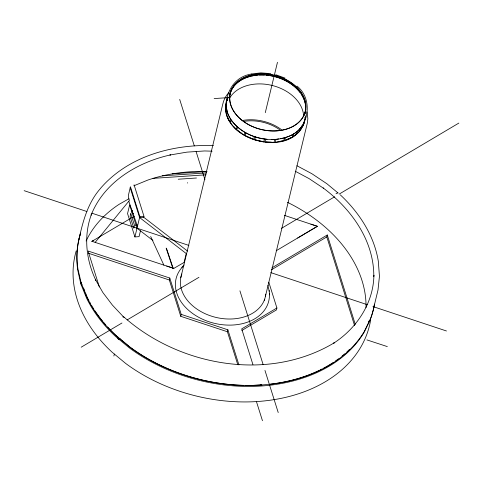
<?xml version="1.0" encoding="UTF-8"?>
<svg xmlns="http://www.w3.org/2000/svg" width="483" height="483" viewBox="0 0 483 483"><rect width="100%" height="100%" fill="white"/><g stroke="black" fill="none" stroke-linecap="round" stroke-linejoin="round"><path stroke-width="0.72" d="M251.341 74.008C234.177 76.942 226.624 91.142 225.555 107.25L226.69 101.315M304.876 119.331C297.733 152.839 245.992 146.427 230.53 123.056L231.23 120.152C245.171 139.013 274.29 145.57 294.6 133.471C310.02 123.237 311.958 97.789 296.991 86.089M305.063 117.55L305.008 118.081M305.383 118.299L305.642 115.799M369.223 320.694L369.223 321.817L364.2 332.177A151.354 109.243 13.6 0 1 129.341 347.875L115.854 336.699A151.354 109.243 13.6 0 1 86.535 298.059L81.241 284.982A1.165 0.368 83.3 0 1 80.957 284.523L77.733 270.094A151.354 109.243 13.6 0 1 80.166 234.69M226.714 102.233L226.213 104.563L226.72 108.15M227.016 100.832L227.777 97.318L226.587 101.219M304.701 119.482L303.487 125.103L304.187 122.199M305.25 117.278L304.151 122.38L303.179 123.896M78.494 241.434C82.508 222.711 87.363 203.476 100.283 188.684L100.959 187.833C128.599 156.166 172.636 144.121 213.468 145.576M130.199 187.682L139.593 217.543L186.233 253.557L184.12 262.275L184.458 262.239L173.808 268.397L91.951 241.319L134.334 216.215M131.877 212.568L132.402 210.383M140.456 230.832L139.05 236.646L134.908 236.924L139.828 216.577L130.434 186.716L128.46 195.047L128.532 197.354L129.378 200.505L95.163 242.369M187.591 251.13L143.735 217.272L143.97 216.299L134.069 184.832M113.885 356.001L114.356 354.063M237.781 364.695L227.408 331.749L180.757 316.317L169.328 279.989L169.799 278.051L88.093 251.027L99.359 287.011M173.808 268.397L166.677 266.036M180.763 277.773L222.717 104.358C223.665 99.927 225.796 95.712 228.966 92.464M227.777 97.318C224.837 105.705 224.855 115.371 230.3 122.754L231.007 119.85C228.012 115.377 226.104 110.082 226.225 104.66C223.436 114 230.077 123.316 236.32 129.595L237.02 126.691M226.612 115.25L227.312 112.34L226.919 109.55M180.757 316.317L181.228 314.379L169.799 278.051M237.551 127.126L236.851 130.036L244.265 135.306L244.972 132.402M245.793 132.843L245.092 135.747L253.623 139.509L254.324 136.604M255.374 136.937L254.674 139.841L263.772 141.917L264.473 139.013M265.282 112.666L277.465 62.289M265.638 139.158L264.938 142.062L274.036 142.364L274.736 139.46M227.408 331.749L227.879 329.811L181.228 314.379M275.896 139.382L275.195 142.292L283.732 140.807L284.433 137.903M285.465 137.613L284.759 140.517L292.203 137.335L292.903 134.425M293.706 133.972L293.006 136.876L298.862 132.155L299.569 129.245M300.088 128.719L299.388 131.624L303.246 125.598L303.952 122.694M265.469 296.127L307.423 122.718L307.846 118.534L306.965 111.851M268.844 282.344L276.91 307.985L276.445 309.923L241.862 330.444M354.594 325.633L326.81 236.918L327.281 234.98L271.917 267.836M374.253 305.534L378.002 290.035L379.445 276.33L378.316 261.255C374.15 235.372 359.189 212.544 340.316 194.86M264.37 300.432L264.726 299.194M270.522 384.22A151.354 109.243 13.6 0 0 364.436 331.211L370.479 318.732A151.354 109.243 13.6 0 0 374.518 304.115M368.873 321.769L369.223 321.817L369.35 321.02M369.374 321.527L370.25 319.698A151.354 109.243 13.6 0 0 374.403 304.368M226.889 100.609L227.312 99.733M302.406 125.103C297.981 133.018 288.894 137.426 280.164 138.639M107.673 327.057A150.636 108.723 13.6 0 0 116.494 335.92L118.317 337.436L117.852 338.354L118.178 338.885A1.087 0.622 56.8 0 0 118.776 339.277L119.85 338.686L129.921 347.042A150.636 108.723 13.6 0 0 243.927 385.368M80.878 283.666L81.651 282.984L81.138 282.7L77.968 269.128A151.354 109.243 13.6 0 1 80.607 233.029M181.831 267.347L184.132 264.998M369.459 320.839L368.837 321.273M336.017 193.755L337.418 192.916L338.16 193.079L326.87 183.721L311.903 173.735L296.948 165.754M91.951 241.319L93.515 240.383M297.613 238.041L317.373 226.292L284.433 215.382M81.192 347.199L121.951 323.006M127.132 319.933L198.948 277.314M281.541 228.302L334.604 196.81M339.132 194.124L458.85 123.08M276.216 250.737L317.367 226.322L310.877 224.154M271.446 269.774L326.81 236.918M276.91 307.985L241.693 328.887L252.941 364.635M128.852 198.821L119.066 204.345A145.594 105.083 13.6 0 0 86.089 240.999M261.037 384.776L260.669 385.422L261.037 385.706M118.776 339.277L119.893 338.74M82.08 284.759L81.379 284.988M133.839 185.804L147.75 180.093A148.474 107.16 13.6 0 1 207.08 171.435M261.363 385.682L261.937 385.114L261.116 384.879M278.739 138.887L275.334 139.478L271.241 139.346M251.444 73.977L260.898 72.873L270.782 73.627M122.809 316.914L123.751 316.836C179.543 366.422 268.904 382.216 334.381 342.719L333.578 343.25C356.587 328.416 373.468 303.137 373.908 275.262L373.8 276.403C374.053 240.413 351.069 208.741 323.199 187.99L323.664 188.346L309.096 178.625L295.252 171.236M81.114 282.7L81.289 282.917A1.165 0.368 83.3 0 1 81.53 283.696L86.765 297.093A151.354 109.243 13.6 0 0 116.089 335.733L118.281 337.388M214.162 98.568L229.353 97.554M172.196 173.826L206.537 171.531M162.409 175.83L206.567 172.878M152.984 178.366L206.096 174.816M178.239 179.223L196.472 178.004M132.185 213.504L133.562 213.408M139.828 216.577L143.97 216.299M139.593 217.543L143.735 217.272M135.168 225.223L137.238 225.084M261.074 384.873L252.295 385.434A151.354 109.243 13.6 0 1 129.577 346.909L119.18 338.251A1.087 0.622 56.8 0 0 118.281 337.369M212.115 151.179L204.581 150.956L186.891 152.139L169.883 155.019L170.523 154.904C137.232 162.282 104.056 182.2 91.112 215.134L91.541 214.066C83.414 235.577 85.98 259.842 95.869 280.321L95.386 279.452L102.879 292.547L112.382 305.075L124.089 317.506M267.039 139.207C250.568 137.752 233.349 128.484 227.312 112.34M275.69 74.69L285.055 78.107M366.899 339.905L387.336 346.601M88.335 253.201L169.328 279.989M24.15 190.676L86.91 211.53M91.903 213.19L188.901 245.418M270.812 272.629L367.201 304.658M372.918 306.554L446.461 330.988M91.957 241.295L92.881 241.633M119.85 338.686L119.204 338.311M152.954 240.51L137.015 228.199L129.667 204.852L127.56 213.571L134.908 236.924M150.696 236.501L163.846 265.101M83.559 288.037L84.899 291.406M85.437 292.752L87.314 297.462A150.636 108.723 13.6 0 0 88.957 300.71M267.92 285.387L268.168 286.057M128.81 201.351L137.486 226.261M166.46 248.31L173.131 268.174M166.152 248.105L172.769 268.053M179.694 99.432L194.305 145.86M196.104 151.584L204.925 179.616M239.924 290.838L263.157 364.683M264.962 370.419L278.226 412.567M187.555 182.671L187.682 183.081M256.545 401.928L262.456 420.711M227.879 329.811L238.922 364.906M327.281 234.98L355.289 324.413M269.188 290.476L269.478 294.865M229.292 98.912A38.7 27.936 13.6 0 1 229.437 96.799M229.805 94.722A38.7 27.936 13.6 0 1 269.448 75.553A38.7 27.936 13.6 0 1 305.588 106.157M305.63 109.007A38.7 27.936 13.6 0 1 305.407 111.108M305.286 111.802A38.7 27.936 13.6 0 1 304.32 115.177M229.811 97.838A38.882 28.062 13.6 0 1 272.05 85.431A38.882 28.062 13.6 0 1 303.62 115.944M229.123 98.23A38.882 28.062 13.6 0 1 229.25 96.817M229.618 94.734A38.882 28.062 13.6 0 1 246.68 77.407M247.362 77.171A38.882 28.062 13.6 0 1 250.888 76.139M251.613 75.97A38.882 28.062 13.6 0 1 257.439 75.076M259.449 74.937A38.882 28.062 13.6 0 1 264.213 74.95M266.278 75.094A38.882 28.062 13.6 0 1 269.031 75.414M270.408 75.626A38.882 28.062 13.6 0 1 300.136 92.428M301.332 94.113A38.882 28.062 13.6 0 1 305.467 104.056M305.793 109.08A38.882 28.062 13.6 0 1 305.57 111.193M305.449 111.887A38.882 28.062 13.6 0 1 304.942 113.946M243.492 121.432A37.445 27.024 13.6 0 1 280.557 130.344M242.025 120.563A38.882 28.062 13.6 0 1 281.474 129.649M303.837 122.767A39.86 28.769 13.6 0 1 303.137 124.825M301.507 128.098A39.86 28.769 13.6 0 1 300.686 129.341M297.806 132.716A39.86 28.769 13.6 0 1 294.232 135.663M291.285 137.462A39.86 28.769 13.6 0 1 286.002 139.78M282.603 140.788A39.86 28.769 13.6 0 1 278.045 141.682M271.192 142.159A39.86 28.769 13.6 0 1 266.272 141.93M263.452 141.585A39.86 28.769 13.6 0 1 255.779 139.895M252.398 138.766A39.86 28.769 13.6 0 1 245.968 135.898M241.826 133.435A39.86 28.769 13.6 0 1 240.16 132.276M239.091 131.473A39.86 28.769 13.6 0 1 238.053 130.645M236.567 129.359A39.86 28.769 13.6 0 1 233.7 126.498M230.234 121.957A39.86 28.769 13.6 0 1 227.288 115.938M226.159 111.247A39.86 28.769 13.6 0 1 226.002 109.768M226.056 106.115A39.86 28.769 13.6 0 1 226.726 102.559M349.577 349.336A150.636 108.723 13.6 0 1 346.915 351.878M344.723 353.834A150.636 108.723 13.6 0 1 341.988 356.122M338.559 358.772A150.636 108.723 13.6 0 1 335.594 360.904M333.161 362.546A150.636 108.723 13.6 0 1 323.471 368.251M322.119 368.958A150.636 108.723 13.6 0 1 320.066 369.984M319.378 370.322A150.636 108.723 13.6 0 1 304.845 376.335M304.121 376.583A150.636 108.723 13.6 0 1 270.196 384.178M269.484 384.257A150.636 108.723 13.6 0 1 245.412 385.392M105.741 324.902A150.636 108.723 13.6 0 1 103.833 322.68M102.879 321.533A150.636 108.723 13.6 0 1 95.024 310.931M93.793 309.042A150.636 108.723 13.6 0 1 92.996 307.774M92.217 306.5A150.636 108.723 13.6 0 1 91.462 305.22M90.357 303.294A150.636 108.723 13.6 0 1 89.645 302.002M269.387 293.441A47.666 34.402 13.6 0 1 209.876 322.052A47.666 34.402 13.6 0 1 183.292 266.103M268.125 286.799A47.666 34.402 13.6 0 1 269.152 291.231M370.654 319.873A151.354 109.243 13.6 0 1 276.789 399.181A151.354 109.243 13.6 0 1 125.592 363.379L112.104 352.198A151.354 109.243 13.6 0 1 76.205 250.882M265.759 294.183A43.349 31.286 13.6 0 1 215.835 317.379A43.349 31.286 13.6 0 1 181.843 273.994M287.391 202.286A145.594 105.083 13.6 0 1 366.029 307.605M130.802 213.595L130.096 216.499L133.773 228.175L134.473 225.271L130.802 213.595M240.806 119.265A38.477 27.773 13.6 0 0 304.387 113.964A38.477 27.773 13.6 0 0 258.055 74.159A38.477 27.773 13.6 0 0 240.806 119.265M240.679 119.247A38.7 27.936 13.6 0 0 304.628 113.916A38.7 27.936 13.6 0 0 258.025 73.881A38.7 27.936 13.6 0 0 240.679 119.247"/></g></svg>
